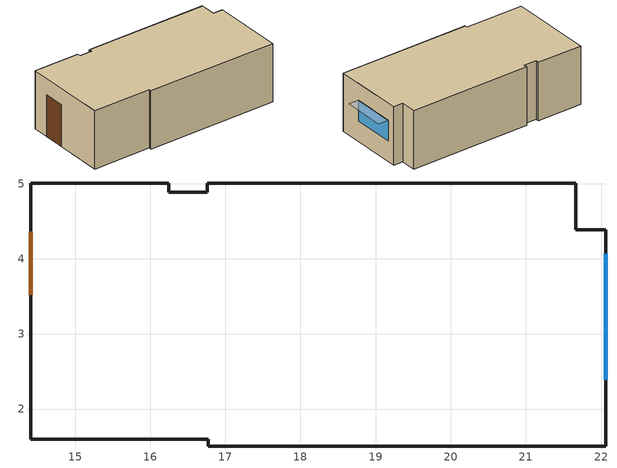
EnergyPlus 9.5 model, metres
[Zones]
Thermal Zone 1
 wall outside (ASHRAE 189.1-2009 ExtWall Mass ClimateZone 6): 16.25,4.88 16.25,5.01 14.41,5.01 14.41,1.6 16.77,1.6 16.77,1.51 22.06,1.51 22.06,4.39 21.67,4.39 21.67,5.01 16.76,5.01 16.76,4.88 z0:2.35; 22.06,1.51 22.06,4.39 21.67,4.39 21.67,5.01 16.76,5.01 16.76,4.88 16.25,4.88 16.25,5.01 14.41,5.01 14.41,1.6 16.77,1.6 16.77,1.51 z2.35
 wall outside (ASHRAE 189.1-2009 ExtWall Mass ClimateZone 1): 16.76,4.88 16.25,4.88 z0:2.35
 wall ground (ASHRAE 189.1-2009 ExtWall Mass ClimateZone 1): 21.67,5.01 21.67,4.39 22.06,4.39 22.06,1.51 16.77,1.51 16.77,1.6 14.41,1.6 14.41,5.01 16.25,5.01 16.25,4.88 16.76,4.88 16.76,5.01 z0
 window (Interior Window): 22.06,2.39 22.06,4.07 z0.83:1.67
 door (Interior Door): 14.41,4.36 14.41,3.52 z0:1.68
shading: 22.48,2.39 22.48,4.07 22.06,4.07 22.06,2.39 z1.67
[Building]
Building 1: North Axis {deg}=-0
[Site:Location]
TAIPEI: Latitude {deg}=25.07; Longitude {deg}=121.55; Time Zone {hr}=8; Elevation {m}=6
[Material] Thermal Absorptance=0.9
Name | Roughness | Thickness {m} | Conductivity {W/m-K} | Density {kg/m3} | Specific Heat {J/kg-K} | Solar Absorptance | Visible Absorptance
1/2IN Gypsum | Smooth | 0.0127 | 0.16 | 784.9 | 830 | 0.4 | 0.4
1IN Stucco | Smooth | 0.0253 | 0.6918 | 1858 | 837 | 0.92 | 0.92
8IN Concrete HW | MediumRough | 0.2033 | 1.7296 | 2243 | 837 | 0.65 | 0.65
G05 25mm wood | MediumSmooth | 0.0254 | 0.15 | 608 | 1630 | 0.5 | 0.5
Wall Insulation [31] | MediumRough | 0.0337 | 0.0432 | 91 | 837 | 0.5 | 0.5
Wall Insulation [42] | MediumRough | 0.0914 | 0.0432 | 91 | 837 | 0.5 | 0.5
[WindowMaterial:Glazing]
Clear 3mm: Optical Data Type=SpectralAverage; Thickness {m}=0.003; Solar Transmittance at Normal Incidence=0.837; Front Side Solar Reflectance at Normal Incidence=0.075; Back Side Solar Reflectance at Normal Incidence=0; Visible Transmittance at Normal Incidence=0.898; Front Side Visible Reflectance at Normal Incidence=0.081; Back Side Visible Reflectance at Normal Incidence=0; Infrared Transmittance at Normal Incidence=0; Front Side Infrared Hemispherical Emissivity=0.84; Back Side Infrared Hemispherical Emissivity=0.84; Conductivity {W/m-K}=0.9; Dirt Correction Factor for Solar and Visible Transmittance=1; Solar Diffusing=No
[Construction]
ASHRAE 189.1-2009 ExtWall Mass ClimateZone 1: 1IN Stucco, 8IN Concrete HW, Wall Insulation [31], 1/2IN Gypsum
ASHRAE 189.1-2009 ExtWall Mass ClimateZone 6: 1IN Stucco, 8IN Concrete HW, Wall Insulation [42], 1/2IN Gypsum
Interior Door: G05 25mm wood
Interior Window: Clear 3mm
[Zone]
Thermal Zone 1: Multiplier=1; Part of Total Floor Area=Yes
[Lights] Zone or ZoneList=Thermal Zone 1; Schedule=Office Bldg Light; Design Level Calculation Method=LightingLevel; Lighting Level {W}=0; Fraction Radiant=0.3; Fraction Visible=0.3
Luminaire 1; Luminaire 10; Luminaire 11; Luminaire 2; Luminaire 4; Luminaire 6; Luminaire 8; Luminaire 9
[Daylighting:Controls]
Thermal Zone 1 DaylightingControls: Zone=Thermal Zone 1; Lighting Control Type=Stepped; Minimum Input Power Fraction for Continuous or ContinuousOff Dimming Control=0.3; Minimum Light Output Fraction for Continuous or ContinuousOff Dimming Control=0.2; Number of Stepped Control Steps=1; Probability Lighting will be Reset When Needed in Manual Stepped Control=1; Glare Calculation Daylighting Reference Point=Daylighting Control 1; Glare Calculation Azimuth Angle of View Direction Clockwise from Zone y-Axis {deg}=270; Daylighting Reference Point Name 1=Daylighting Control 1; Fraction of Zone Controlled by Reference Point 1=1; Illuminance Setpoint at Reference Point 1 {lux}=500
[Schedule:Day:Interval]
Office Bldg Light Default Schedule: No, 05:00, 0.05, 07:00, 0.1, 08:00, 0.3, 17:00, 0.9, 18:00, 0.7, 20:00, 0.5, 22:00, 0.3, 23:00, 0.1, 24:00, 0.05
Office Bldg Light Rule 1 Day Schedule: No, 24:00, 0.05
Office Bldg Light Rule 2 Day Schedule: No, 06:00, 0.05, 08:00, 0.1, 14:00, 0.5, 17:00, 0.15, 24:00, 0.05
Office Bldg Light Summer Design Day: No, 24:00, 1
Office Bldg Light Winter Design Day: No, 24:00, 0
[Schedule:Week:Daily]
Office Bldg Light Week Rule - Jan1-Jan6: Office Bldg Light Default Schedule, Office Bldg Light Default Schedule, Office Bldg Light Default Schedule, Office Bldg Light Default Schedule, Office Bldg Light Default Schedule, Office Bldg Light Default Schedule, Office Bldg Light Rule 2 Day Schedule, Office Bldg Light Default Schedule, Office Bldg Light Summer Design Day, Office Bldg Light Winter Design Day, Office Bldg Light Default Schedule, Office Bldg Light Default Schedule
Office Bldg Light Week Rule - Jan7-Dec31: Office Bldg Light Rule 1 Day Schedule, Office Bldg Light Default Schedule, Office Bldg Light Default Schedule, Office Bldg Light Default Schedule, Office Bldg Light Default Schedule, Office Bldg Light Default Schedule, Office Bldg Light Rule 2 Day Schedule, Office Bldg Light Default Schedule, Office Bldg Light Summer Design Day, Office Bldg Light Winter Design Day, Office Bldg Light Default Schedule, Office Bldg Light Default Schedule
[Schedule:Year]
Office Bldg Light: Office Bldg Light Week Rule - Jan1-Jan6, 1, 1, 1, 6, Office Bldg Light Week Rule - Jan7-Dec31, 1, 7, 12, 31
